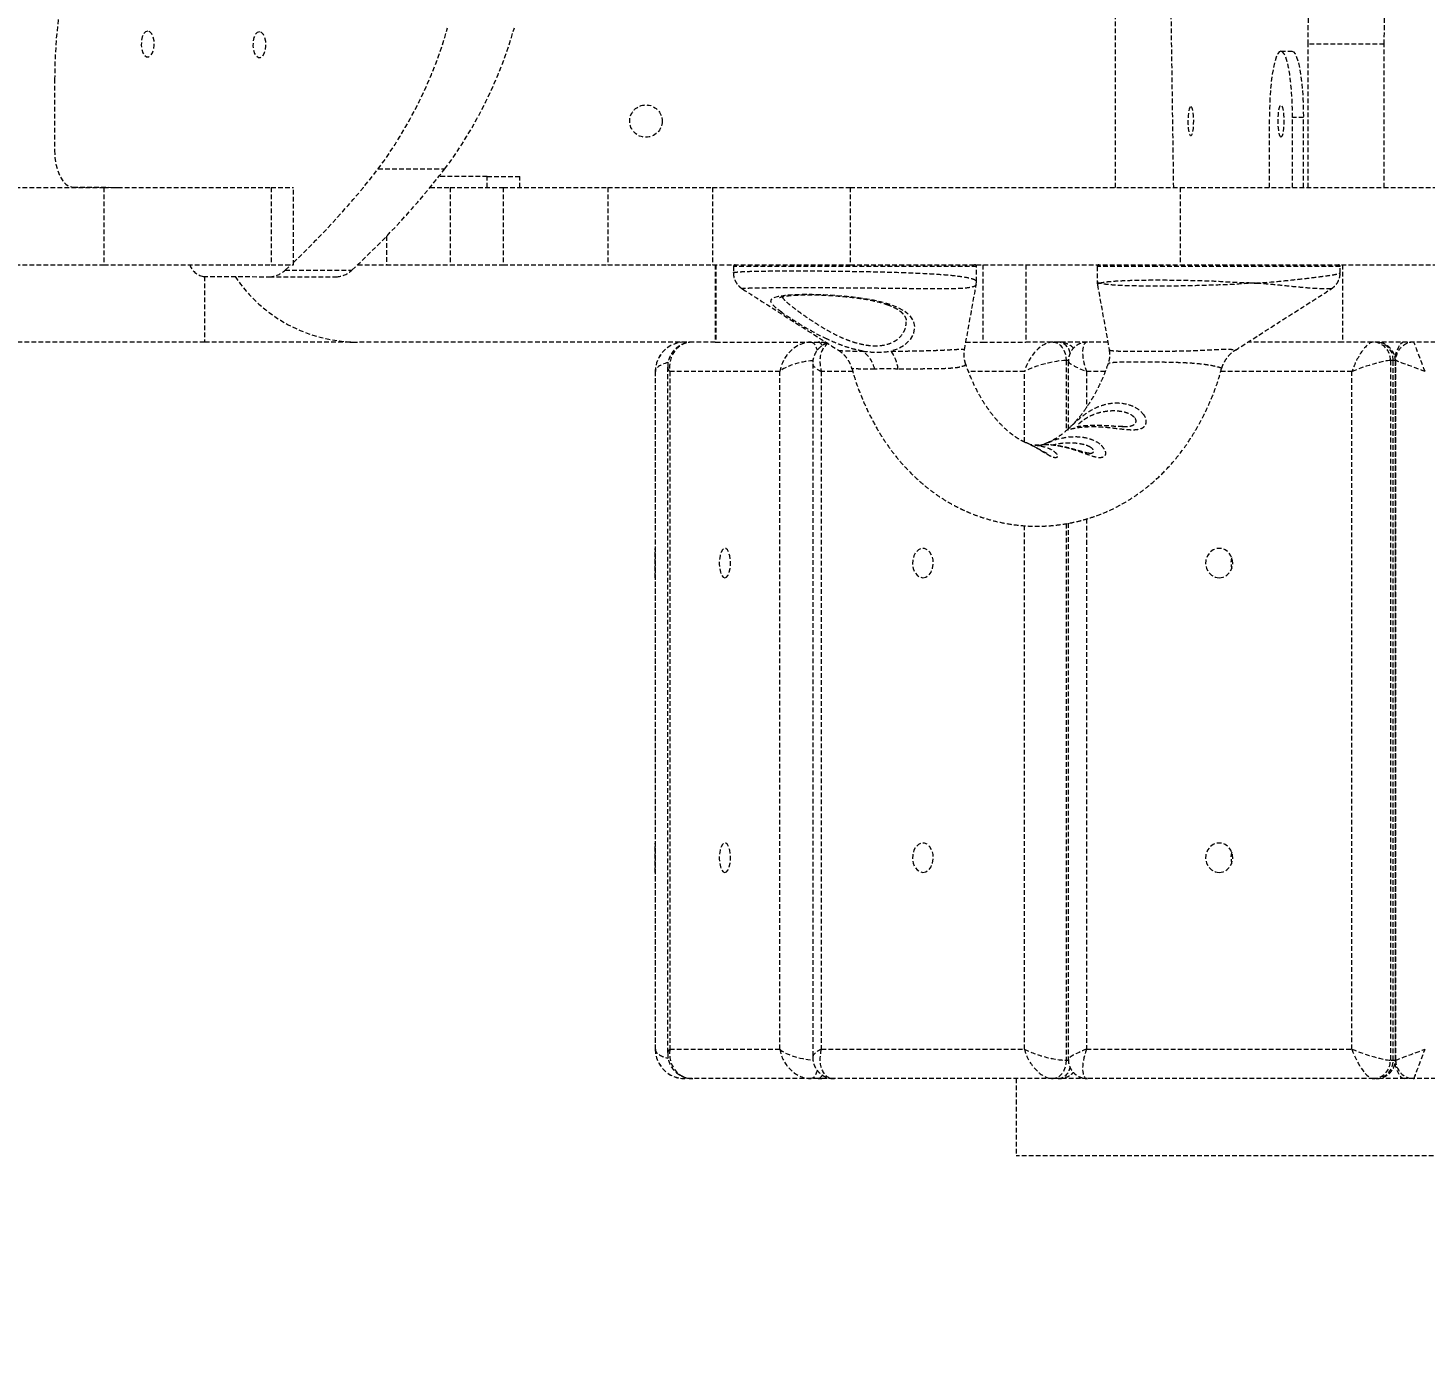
# Model space of a CAD drawing. Header units: millimetres. Extents: x -468 to 5922, y -120 to 5313.
# Drawn here: x 3618.3 to 3997.8, y 2124.8 to 2485.4 of the extents above; entities that cross this region are included whole.
import ezdxf

# ---------------------------------------------------------------- set-up
doc = ezdxf.new("R2010")
doc.units = ezdxf.units.MM
doc.linetypes.add('HIDDEN', pattern=[1.905, 1.27, -0.635])
doc.layers.add('DIKOM_ОБЬЕКТ', color=7, linetype='Continuous')
doc.layers.add('DIKOM_РАЗМЕР_ЗОНА', color=7, linetype='Continuous')
doc.styles.add('style1', font='arialbd.ttf', dxfattribs={"width": 0.8})
doc.dimstyles.new('1-50', dxfattribs={"dimtxt": 300, "dimasz": 200, "dimexe": 100, "dimexo": 0, "dimgap": 100, "dimtad": 1, "dimtxsty": 'style1', "dimcen": 200, "dimclrd": 7, "dimclre": 7, "dimclrt": 7, "dimadec": 1, "dimazin": 2, "dimtfac": 1, "dimtmove": 0, "dimatfit": 2, "dimfxl": 0, "dimlwd": 25, "dimlwe": 18, "dimarcsym": 0})

# ---------------------------------------------------------------- blocks, each defined once
blk = doc.blocks.new('*D38')
at = {"layer": 'Defpoints', "color": 0, "transparency": 16777216}
for p in [(4635.22, 5313.1), (-18.18, 679.1), (4922.12, 679.1)]:
    blk.add_point(p, dxfattribs=at)
at = {"layer": 'DIKOM_РАЗМЕР_ЗОНА', "color": 7, "lineweight": 18, "transparency": 16777216}
for p, q in [((4635.22, 5313.1), (-118.18, 5313.1)), ((4922.12, 679.1), (-118.18, 679.1))]:
    blk.add_line(p, q, dxfattribs=at)
at = {"layer": 'DIKOM_РАЗМЕР_ЗОНА', "color": 7, "lineweight": 25, "transparency": 16777216}
blk.add_line((-18.18, 5113.1), (-18.18, 879.1), dxfattribs=at)
at = {"layer": 'DIKOM_РАЗМЕР_ЗОНА', "color": 7, "transparency": 16777216}
for points in [[(-51.51, 5113.1), (15.15, 5113.1), (-18.18, 5313.1)], [(-51.51, 879.1), (15.15, 879.1), (-18.18, 679.1)]]:
    blk.add_solid(points, dxfattribs=at)
at = {"layer": 'DIKOM_РАЗМЕР_ЗОНА', "color": 7, "transparency": 16777216, "insert": (-271.35, 2810.16), "char_height": 300, "attachment_point": 5, "rotation": 90, "style": 'style1'}
blk.add_mtext('{\\fArial|b0|i0|c204|p34;4640}', dxfattribs=at)
blk = doc.blocks.new('*D41')
at = {"color": 7, "lineweight": 18, "transparency": 16777216}
for p, q in [((2007.82, 2400.1), (2007.82, 1603.72)), ((4422.12, 2400.1), (4422.12, 1603.72))]:
    blk.add_line(p, q, dxfattribs=at)
at = {"color": 7, "lineweight": 25, "transparency": 16777216}
blk.add_line((2207.82, 1703.72), (4222.12, 1703.72), dxfattribs=at)
at = {"color": 7, "transparency": 16777216}
for points in [[(2207.82, 1737.06), (2207.82, 1670.39), (2007.82, 1703.72)], [(4222.12, 1737.06), (4222.12, 1670.39), (4422.12, 1703.72)]]:
    blk.add_solid(points, dxfattribs=at)
at = {"layer": 'Defpoints', "color": 0, "transparency": 16777216}
for p in [(2007.82, 2400.1), (4422.12, 2400.1), (4422.12, 1703.72)]:
    blk.add_point(p, dxfattribs=at)
at = {"color": 7, "transparency": 16777216, "insert": (3233.45, 1956.89), "char_height": 300, "attachment_point": 5, "style": 'style1'}
blk.add_mtext('{\\fArial|b0|i0|c204|p34;2420}', dxfattribs=at)

msp = doc.modelspace()

# ---------------------------------------------------------------- linework, layer by layer
at = {"layer": 'DIKOM_ОБЬЕКТ', "color": 7, "linetype": 'HIDDEN', "lineweight": 15}
for p, q in [((3913.656, 2442.098), (3913.656, 2937.543)), ((3929.504, 2442.098), (3924.485, 2791.057)), ((3958.63, 2479.098), (3961.584, 2479.098)), ((3965.987, 2442.098), (3966, 2481.029)), ((3986.681, 2481.029), (3966, 2481.029)), ((3986.668, 2442.098), (3986.681, 2481.029)), ((3625.579, 2471.62), (3625.546, 2452.215)), ((3955.504, 2442.098), (3955.504, 2461.098)), ((3964.71, 2461.098), (3961.755, 2461.098)), ((3961.755, 2442.098), (3961.755, 2461.098)), ((3964.71, 2442.098), (3964.71, 2461.098)), ((3713.462, 2447.139), (3731.581, 2447.139)), ((3743.032, 2445.098), (3729.968, 2445.098)), ((3743.032, 2442.098), (3743.032, 2445.098)), ((3743.032, 2445.098), (3751.932, 2445.098)), ((3751.932, 2442.098), (3751.932, 2445.098)), ((3611.13, 2442.098), (3638.928, 2442.098)), ((3630.585, 2442.182), (3643.223, 2442.098)), ((3638.928, 2442.098), (3638.928, 2421.098)), ((3638.928, 2442.098), (3684.418, 2442.098)), ((3684.418, 2442.098), (3684.418, 2421.098)), ((3684.418, 2442.098), (3690.418, 2442.098)), ((3690.418, 2421.098), (3690.418, 2442.098)), ((3727.534, 2442.098), (3733.007, 2442.098)), ((3733.007, 2442.098), (3733.007, 2421.098)), ((3733.007, 2442.098), (3747.405, 2442.098)), ((3747.405, 2442.098), (3747.405, 2421.098)), ((3747.405, 2442.098), (3775.846, 2442.098)), ((3775.846, 2442.098), (3775.846, 2421.098)), ((3775.846, 2442.098), (3804.286, 2442.098)), ((3804.286, 2442.098), (3804.286, 2421.098)), ((3804.286, 2442.098), (3841.651, 2442.098)), ((3841.651, 2442.098), (3841.651, 2421.098)), ((3841.651, 2442.098), (3931.274, 2442.098)), ((3931.274, 2442.098), (3931.274, 2421.098)), ((3931.274, 2442.098), (4048.431, 2442.098)), ((3715.751, 2428.848), (3715.751, 2421.098)), ((3611.13, 2421.098), (3638.928, 2421.098)), ((3638.928, 2421.098), (3684.418, 2421.098)), ((3684.418, 2421.098), (3690.418, 2421.098)), ((3688.214, 2419.668), (3689.765, 2421.098)), ((3707.884, 2421.098), (3715.751, 2421.098)), ((3715.751, 2421.098), (3733.007, 2421.098)), ((3733.007, 2421.098), (3747.405, 2421.098)), ((3747.405, 2421.098), (3775.846, 2421.098)), ((3775.846, 2421.098), (3804.286, 2421.098)), ((3804.286, 2421.098), (3841.651, 2421.098)), ((3804.939, 2421.098), (3804.939, 2400.098)), ((3805.163, 2421.098), (3805.163, 2400.098)), ((3841.651, 2421.098), (3931.274, 2421.098)), ((3877.645, 2421.098), (3877.645, 2400.098)), ((3889.381, 2421.098), (3889.381, 2400.098)), ((3931.274, 2421.098), (4039.4, 2421.098)), ((3975.366, 2421.098), (3975.366, 2400.098)), ((3665.932, 2417.949), (3683.946, 2417.83)), ((3666.285, 2417.946), (3666.285, 2400.098)), ((3683.946, 2417.83), (3702.065, 2417.83)), ((3688.214, 2419.668), (3706.333, 2419.668)), ((3809.937, 2420.598), (3809.937, 2418.877)), ((3826.136, 2420.598), (3809.937, 2420.598)), ((3875.937, 2420.598), (3826.136, 2420.598)), ((3875.937, 2416.568), (3875.937, 2420.598)), ((3908.709, 2420.598), (3908.709, 2416.574)), ((3924.908, 2420.598), (3908.709, 2420.598)), ((3974.709, 2420.598), (3924.908, 2420.598)), ((3974.709, 2418.879), (3974.709, 2420.598)), ((3875.828, 2415.636), (3875.937, 2416.567)), ((3909.358, 2416.098), (3909.324, 2416.098)), ((3666.285, 2400.098), (3571.008, 2400.098)), ((3705.743, 2400.098), (3666.285, 2400.098)), ((3705.743, 2400.156), (3705.743, 2400.098)), ((3705.743, 2400.098), (3707.882, 2400.098)), ((3804.939, 2400.098), (3707.882, 2400.098)), ((3804.939, 2400.098), (3805.163, 2400.098)), ((3805.163, 2400.098), (3834.936, 2400.098)), ((3873.011, 2400.098), (3877.645, 2400.098)), ((3877.645, 2400.098), (3889.381, 2400.098)), ((3911.587, 2400.098), (3889.381, 2400.098)), ((3975.366, 2400.098), (3949.669, 2400.098)), ((4006.302, 2400.098), (3975.366, 2400.098)), ((3831.459, 2394.22), (3831.459, 2205.977)), ((3838.409, 2397.918), (3838.433, 2397.911)), ((3900.281, 2395.098), (3900.281, 2376.018)), ((3900.883, 2395.098), (3900.281, 2395.098)), ((3900.878, 2394.87), (3900.878, 2376.574)), ((3988.338, 2395.098), (3988.338, 2205.098)), ((3989.103, 2395.098), (3988.338, 2395.098)), ((3989.103, 2205.098), (3989.103, 2395.098)), ((3989.711, 2205.327), (3989.711, 2394.87)), ((3989.759, 2205.098), (3989.759, 2395.098)), ((3989.759, 2395.098), (3989.759, 2395.098)), ((3989.759, 2395.098), (3989.759, 2205.098)), ((3788.724, 2392.098), (3788.71, 2392.098)), ((3788.71, 2392.098), (3788.71, 2208.098)), ((3788.724, 2208.098), (3788.724, 2392.098)), ((3792.071, 2393.247), (3792.071, 2206.95)), ((3822.543, 2392.098), (3792.681, 2392.098)), ((3792.681, 2392.098), (3792.681, 2208.098)), ((3822.543, 2208.098), (3822.543, 2392.098)), ((3833.803, 2392.098), (3833.803, 2208.098)), ((3842.354, 2392.098), (3833.803, 2392.098)), ((3872.86, 2394.072), (3872.877, 2394.046)), ((3888.967, 2392.098), (3873.802, 2392.098)), ((3888.967, 2372.968), (3888.967, 2392.098)), ((3910.896, 2392.098), (3905.818, 2392.098)), ((3905.818, 2392.098), (3905.818, 2382.378)), ((3911.77, 2394.093), (3911.769, 2394.057)), ((3977.886, 2392.098), (3942.249, 2392.098)), ((3977.886, 2208.098), (3977.886, 2392.098)), ((3989.711, 2382.556), (3989.759, 2382.379)), ((3989.759, 2379.098), (3989.711, 2379.098)), ((3915.456, 2377.144), (3915.652, 2377.144)), ((3889.337, 2372.784), (3889.157, 2372.848)), ((3891.003, 2372.162), (3890.619, 2372.194)), ((3891.797, 2372.091), (3893.363, 2371.901)), ((3893.327, 2372.049), (3892.884, 2372.015)), ((3895.274, 2372.743), (3895.45, 2372.826)), ((3888.967, 2208.098), (3888.967, 2350.24)), ((3900.281, 2350.788), (3900.281, 2205.098)), ((3900.878, 2350.897), (3900.878, 2205.327)), ((3905.818, 2352.072), (3905.818, 2208.098)), ((3989.711, 2221.098), (3989.759, 2221.098)), ((3989.759, 2217.817), (3989.711, 2217.641)), ((3788.71, 2208.098), (3788.724, 2208.098)), ((3792.681, 2208.098), (3822.543, 2208.098)), ((3833.803, 2208.098), (3888.967, 2208.098)), ((3900.281, 2205.098), (3900.892, 2205.098)), ((3905.818, 2208.098), (3977.886, 2208.098)), ((3988.338, 2205.098), (3989.103, 2205.098)), ((3989.759, 2205.098), (3989.759, 2205.098)), ((3796.724, 2200.098), (3796.71, 2200.098)), ((3798.724, 2200.098), (3796.724, 2200.098)), ((3831.082, 2200.098), (3798.923, 2200.098)), ((3832.929, 2200.098), (3831.082, 2200.098)), ((3837.338, 2200.098), (3832.929, 2200.098)), ((3896.745, 2200.098), (3837.338, 2200.098)), ((3886.717, 2200.098), (3886.717, 2179.098)), ((3898.159, 2200.098), (3896.745, 2200.098)), ((3906.106, 2200.098), (3898.159, 2200.098)), ((3983.718, 2200.098), (3906.106, 2200.098)), ((3984.483, 2200.098), (3983.718, 2200.098)), ((3992.23, 2200.098), (3984.483, 2200.098)), ((3992.995, 2200.098), (3992.23, 2200.098)), ((3994.759, 2200.098), (3992.995, 2200.098)), ((4078.759, 2200.098), (3994.759, 2200.098)), ((3994.759, 2200.098), (3994.759, 2200.098)), ((4186.717, 2179.098), (3886.717, 2179.098))]:
    msp.add_line(p, q, dxfattribs=at)
at = {"layer": 'DIKOM_ОБЬЕКТ', "color": 7, "linetype": 'HIDDEN', "lineweight": 15, "flags": 128}
for points in [[(3639.581, 2527.16), (3637.488, 2523.761), (3635.532, 2520.056), (3633.725, 2516.066), (3632.077, 2511.815), (3630.599, 2507.326), (3629.299, 2502.627), (3628.184, 2497.745), (3627.261, 2492.709), (3626.535, 2487.548), (3626.011, 2482.292), (3625.692, 2476.973), (3625.579, 2471.62)], [(3966, 2481.029), (3966.033, 2485.29), (3966.128, 2489.52), (3966.286, 2493.688), (3966.505, 2497.763), (3966.784, 2501.716), (3967.12, 2505.517), (3967.511, 2509.14), (3967.955, 2512.557), (3968.447, 2515.744), (3968.985, 2518.679), (3969.564, 2521.338), (3970.18, 2523.703), (3970.83, 2525.758), (3971.507, 2527.486)], [(3986.681, 2481.029), (3986.714, 2485.29), (3986.809, 2489.52), (3986.967, 2493.688), (3987.186, 2497.763), (3987.465, 2501.716), (3987.801, 2505.517), (3988.192, 2509.14), (3988.636, 2512.557), (3989.128, 2515.744), (3989.666, 2518.679), (3990.245, 2521.338), (3990.861, 2523.703), (3991.51, 2525.758), (3992.188, 2527.486)], [(3650.872, 2484.548), (3650.297, 2484.359), (3649.785, 2483.81), (3649.391, 2482.963), (3649.157, 2481.907), (3649.109, 2480.759), (3649.252, 2479.642), (3649.57, 2478.678), (3650.03, 2477.97), (3650.581, 2477.596), (3651.163, 2477.596), (3651.714, 2477.97), (3652.174, 2478.678), (3652.492, 2479.642), (3652.635, 2480.759), (3652.587, 2481.907), (3652.353, 2482.963), (3651.959, 2483.81), (3651.446, 2484.359), (3650.872, 2484.548)], [(3681.204, 2484.348), (3680.629, 2484.159), (3680.117, 2483.61), (3679.723, 2482.763), (3679.489, 2481.708), (3679.441, 2480.559), (3679.584, 2479.442), (3679.902, 2478.478), (3680.362, 2477.77), (3680.913, 2477.396), (3681.495, 2477.396), (3682.046, 2477.77), (3682.506, 2478.478), (3682.824, 2479.442), (3682.967, 2480.559), (3682.919, 2481.708), (3682.685, 2482.763), (3682.291, 2483.61), (3681.778, 2484.159), (3681.204, 2484.348)], [(3958.63, 2479.098), (3958.185, 2478.915), (3957.749, 2478.369), (3957.331, 2477.472), (3956.94, 2476.241), (3956.583, 2474.702), (3956.267, 2472.886), (3956, 2470.83), (3955.786, 2468.576), (3955.631, 2466.17), (3955.536, 2463.66), (3955.504, 2461.098)], [(3961.755, 2461.098), (3961.723, 2463.66), (3961.629, 2466.17), (3961.473, 2468.576), (3961.259, 2470.83), (3960.992, 2472.886), (3960.677, 2474.702), (3960.319, 2476.241), (3959.928, 2477.472), (3959.51, 2478.369), (3959.074, 2478.915), (3958.63, 2479.098)], [(3961.584, 2479.098), (3962.029, 2478.915), (3962.465, 2478.369), (3962.883, 2477.472), (3963.274, 2476.241), (3963.631, 2474.702), (3963.946, 2472.886), (3964.214, 2470.83), (3964.427, 2468.576), (3964.583, 2466.17), (3964.678, 2463.66), (3964.71, 2461.098)], [(3934.148, 2464.098), (3934.352, 2463.921), (3934.539, 2463.403), (3934.691, 2462.592), (3934.794, 2461.56), (3934.84, 2460.397), (3934.825, 2459.208), (3934.749, 2458.098), (3934.62, 2457.166), (3934.449, 2456.495), (3934.251, 2456.143), (3934.044, 2456.143), (3933.846, 2456.495), (3933.675, 2457.166), (3933.546, 2458.098), (3933.47, 2459.208), (3933.455, 2460.397), (3933.501, 2461.56), (3933.605, 2462.592), (3933.756, 2463.403), (3933.943, 2463.921), (3934.148, 2464.098)], [(3958.63, 2455.698), (3958.414, 2455.877), (3958.217, 2456.397), (3958.052, 2457.217), (3957.935, 2458.271), (3957.873, 2459.472), (3957.873, 2460.725), (3957.935, 2461.926), (3958.052, 2462.98), (3958.217, 2463.8), (3958.414, 2464.32), (3958.63, 2464.498), (3958.845, 2464.32), (3959.043, 2463.8), (3959.207, 2462.98), (3959.325, 2461.926), (3959.386, 2460.725), (3959.386, 2459.472), (3959.325, 2458.271), (3959.207, 2457.217), (3959.043, 2456.397), (3958.845, 2455.877), (3958.63, 2455.698)], [(3625.546, 2452.215), (3625.64, 2450.263), (3625.925, 2448.386), (3626.389, 2446.654), (3627.015, 2445.134), (3627.779, 2443.886), (3628.652, 2442.956), (3629.599, 2442.38), (3630.585, 2442.182)], [(3823.015, 2408.18), (3821.583, 2409.27), (3820.559, 2410.267), (3820.109, 2411.107), (3820.264, 2411.72), (3820.99, 2412.214), (3822.195, 2412.57), (3823.927, 2412.833), (3826.027, 2412.996), (3828.565, 2413.077), (3831.327, 2413.074), (3834.397, 2412.989), (3837.52, 2412.822), (3840.788, 2412.557), (3843.93, 2412.203), (3847.038, 2411.726), (3849.857, 2411.139), (3852.464, 2410.396), (3854.661, 2409.518), (3856.494, 2408.454), (3857.021, 2408.047), (3858.049, 2406.989), (3858.741, 2405.815), (3859.102, 2404.212), (3858.878, 2402.524), (3857.974, 2400.764), (3856.33, 2399.175), (3854.766, 2398.296), (3852.816, 2397.649), (3852.744, 2397.632), (3852.744, 2397.632)], [(3796.724, 2400.098), (3796.725, 2400.002), (3796.725, 2399.761)], [(3831.082, 2400.098), (3831.455, 2400.002), (3831.814, 2399.718), (3832.145, 2399.256), (3832.435, 2398.634), (3832.673, 2397.876), (3832.676, 2397.865)], [(3896.745, 2400.098), (3897.435, 2400.002), (3898.098, 2399.718), (3898.71, 2399.256), (3899.245, 2398.634), (3899.685, 2397.876), (3900.012, 2397.012), (3900.213, 2396.074), (3900.281, 2395.098)], [(3992.23, 2400.098), (3991.633, 2399.945), (3991.059, 2399.489), (3990.53, 2398.75), (3990.066, 2397.755), (3989.686, 2396.543), (3989.544, 2395.93)], [(3992.996, 2399.777), (3992.996, 2399.945), (3992.995, 2400.098)], [(3788.717, 2336.098), (3788.717, 2336.276), (3788.717, 2336.793), (3788.718, 2337.604), (3788.718, 2338.637), (3788.718, 2339.799), (3788.718, 2340.988), (3788.718, 2342.098), (3788.718, 2343.031), (3788.717, 2343.702), (3788.717, 2344.054), (3788.717, 2344.054), (3788.717, 2343.702), (3788.717, 2343.031), (3788.716, 2342.098), (3788.716, 2340.988), (3788.716, 2339.799), (3788.716, 2338.637), (3788.717, 2337.604), (3788.717, 2336.793), (3788.717, 2336.276), (3788.717, 2336.098)], [(3807.612, 2336.098), (3808.063, 2336.276), (3808.474, 2336.793), (3808.809, 2337.604), (3809.037, 2338.637), (3809.139, 2339.799), (3809.105, 2340.988), (3808.938, 2342.098), (3808.653, 2343.031), (3808.276, 2343.702), (3807.84, 2344.054), (3807.383, 2344.054), (3806.947, 2343.702), (3806.57, 2343.031), (3806.285, 2342.098), (3806.119, 2340.988), (3806.085, 2339.799), (3806.186, 2338.637), (3806.414, 2337.604), (3806.749, 2336.793), (3807.16, 2336.276), (3807.612, 2336.098)], [(3861.385, 2336.098), (3862.219, 2336.276), (3862.979, 2336.793), (3863.597, 2337.604), (3864.019, 2338.637), (3864.206, 2339.799), (3864.143, 2340.988), (3863.835, 2342.098), (3863.31, 2343.031), (3862.613, 2343.702), (3861.807, 2344.054), (3860.964, 2344.054), (3860.158, 2343.702), (3859.461, 2343.031), (3858.936, 2342.098), (3858.627, 2340.988), (3858.564, 2339.799), (3858.752, 2338.637), (3859.174, 2337.604), (3859.792, 2336.793), (3860.552, 2336.276), (3861.385, 2336.098)], [(3941.852, 2336.098), (3942.941, 2336.276), (3943.934, 2336.793), (3944.741, 2337.604), (3945.292, 2338.637), (3945.537, 2339.799), (3945.455, 2340.988), (3945.053, 2342.098), (3944.366, 2343.031), (3943.455, 2343.702), (3942.403, 2344.054), (3941.301, 2344.054), (3940.248, 2343.702), (3939.338, 2343.031), (3938.651, 2342.098), (3938.249, 2340.988), (3938.166, 2339.799), (3938.412, 2338.637), (3938.962, 2337.604), (3939.77, 2336.793), (3940.763, 2336.276), (3941.852, 2336.098)], [(3788.717, 2256.098), (3788.717, 2256.276), (3788.717, 2256.793), (3788.718, 2257.604), (3788.718, 2258.637), (3788.718, 2259.799), (3788.718, 2260.988), (3788.718, 2262.098), (3788.718, 2263.031), (3788.717, 2263.702), (3788.717, 2264.054), (3788.717, 2264.054), (3788.717, 2263.702), (3788.717, 2263.031), (3788.716, 2262.098), (3788.716, 2260.988), (3788.716, 2259.799), (3788.716, 2258.637), (3788.717, 2257.604), (3788.717, 2256.793), (3788.717, 2256.276), (3788.717, 2256.098)], [(3807.612, 2256.098), (3808.063, 2256.276), (3808.474, 2256.793), (3808.809, 2257.604), (3809.037, 2258.637), (3809.139, 2259.799), (3809.105, 2260.988), (3808.938, 2262.098), (3808.653, 2263.031), (3808.276, 2263.702), (3807.84, 2264.054), (3807.383, 2264.054), (3806.947, 2263.702), (3806.57, 2263.031), (3806.285, 2262.098), (3806.119, 2260.988), (3806.085, 2259.799), (3806.186, 2258.637), (3806.414, 2257.604), (3806.749, 2256.793), (3807.16, 2256.276), (3807.612, 2256.098)], [(3861.385, 2256.098), (3862.219, 2256.276), (3862.979, 2256.793), (3863.597, 2257.604), (3864.019, 2258.637), (3864.206, 2259.799), (3864.143, 2260.988), (3863.835, 2262.098), (3863.31, 2263.031), (3862.613, 2263.702), (3861.807, 2264.054), (3860.964, 2264.054), (3860.158, 2263.702), (3859.461, 2263.031), (3858.936, 2262.098), (3858.627, 2260.988), (3858.564, 2259.799), (3858.752, 2258.637), (3859.174, 2257.604), (3859.792, 2256.793), (3860.552, 2256.276), (3861.385, 2256.098)], [(3941.852, 2256.098), (3942.941, 2256.276), (3943.934, 2256.793), (3944.741, 2257.604), (3945.292, 2258.637), (3945.537, 2259.799), (3945.455, 2260.988), (3945.053, 2262.098), (3944.366, 2263.031), (3943.455, 2263.702), (3942.403, 2264.054), (3941.301, 2264.054), (3940.248, 2263.702), (3939.338, 2263.031), (3938.651, 2262.098), (3938.249, 2260.988), (3938.166, 2259.799), (3938.412, 2258.637), (3938.962, 2257.604), (3939.77, 2256.793), (3940.763, 2256.276), (3941.852, 2256.098)], [(3900.281, 2205.098), (3900.213, 2204.123), (3900.012, 2203.185), (3899.685, 2202.321), (3899.245, 2201.563), (3898.71, 2200.941), (3898.098, 2200.479), (3897.435, 2200.194), (3896.745, 2200.098)], [(3832.678, 2202.34), (3832.673, 2202.321), (3832.435, 2201.563), (3832.145, 2200.941), (3831.814, 2200.479), (3831.455, 2200.194), (3831.082, 2200.098)], [(3989.553, 2204.221), (3989.686, 2203.654), (3990.066, 2202.442), (3990.53, 2201.447), (3991.059, 2200.707), (3991.633, 2200.252), (3992.23, 2200.098)], [(3796.725, 2200.455), (3796.725, 2200.194), (3796.724, 2200.098)], [(3992.996, 2200.42), (3992.996, 2200.252), (3992.995, 2200.098)]]:
    msp.add_lwpolyline(points, dxfattribs=at)
at = {"layer": 'DIKOM_ОБЬЕКТ', "color": 7, "linetype": 'HIDDEN', "lineweight": 15}
msp.add_circle((3786.167, 2460.098), 4.4, dxfattribs=at)
for centre, radius, start, end in [((3617.25, 2518.326), 119.685, 323.50216, 344.03088), ((3635.368, 2518.327), 119.686, 323.50229, 344.03076), ((3535.323, 2585.419), 225.511, 313.45234, 322.17979), ((3554.945, 2584.147), 223.544, 312.62679, 322.20109), ((3666.809, 2422.678), 4.81, 199.16891, 259.49562), ((3810.437, 2420.598), 0.5, 90, 180), ((3875.437, 2420.598), 0.5, 0, 90), ((3909.209, 2420.598), 0.5, 90, 180), ((3974.209, 2420.598), 0.5, 0, 90), ((3707.882, 2440.098), 40, 213.72278, 270), ((3683.759, 2424.138), 6.311, 271.70002, 314.90079), ((3701.878, 2424.138), 6.311, 271.70002, 314.90079), ((3832.589, 2398.56), 1.576, 22.38774, 77.52076), ((3897.712, 2396.369), 3.756, 11.64254, 83.16527), ((3983.52, 2395.281), 4.821, 357.8251, 87.64751), ((3984.285, 2395.281), 4.821, 357.8251, 87.64751), ((3994.759, 2395.098), 5, 89.99931, 180.00052), ((3994.759, 2395.098), 5, 89.99921, 180.00079), ((3839.829, 2390.632), 8.752, 14.154, 53.10864), ((3843.982, 2391.373), 10.768, 7.47089, 35.53996), ((3949.345, 2340.098), 4.304, 160.24322, 199.75678), ((3949.345, 2260.098), 4.304, 160.24287, 199.75713), ((3983.52, 2204.916), 4.821, 272.35358, 2.17381), ((3984.285, 2204.916), 4.821, 272.35358, 2.17381), ((3994.759, 2205.098), 5, 180.00055, 269.99962), ((3994.759, 2205.098), 5, 180.00028, 269.99972), ((3832.588, 2201.638), 1.577, 282.49074, 337.68905), ((3897.707, 2203.839), 3.768, 276.88852, 348.91612)]:
    msp.add_arc(centre, radius, start, end, dxfattribs=at)
for centre, major_axis, ratio, start_param, end_param in [((3796.71, 2392.098), (-5.656, 5.658), 0.999934, 5.4979209, 7.0687172), ((3796.724, 2392.098), (5.656, 5.658), 0.999934, 0.7852644, 2.3560607), ((3800.071, 2392.098), (-4.576, 7.004), 0.8445943, 5.7789747, 7.349771), ((3829.933, 2392.098), (4.576, 7.004), 0.8445943, 0.5042106, 2.0750069), ((3839.459, 2392.098), (-3.654, 7.664), 0.6276243, 0.0210263, 1.2800503), ((3894.623, 2392.098), (3.654, 7.664), 0.6276243, 0.290746, 1.8615423), ((3908.878, 2392.098), (-3.153, 7.929), 0.3362036, 6.1502935, 7.7210898), ((3980.946, 2392.098), (3.153, 7.929), 0.3362036, 0.1328918, 1.7036882), ((3997.759, 2392.098), (-3, 8), 0.0001542, 4.7123312, 6.2831275), ((3796.724, 2392.098), (8, 0.001), 0.375, 2.1861288, 3.141388), ((3829.933, 2392.098), (7.988, 1.299), 0.338525, 1.3108601, 2.6937152), ((3839.459, 2392.098), (7.98, -2.265), 0.2465629, 3.2127534, 3.9970177), ((3894.623, 2392.098), (7.98, 2.265), 0.2465629, 0.7153713, 2.2861676), ((3908.878, 2392.098), (7.992, -2.821), 0.1278148, 3.1874245, 4.3649476), ((3980.946, 2392.098), (7.992, 2.821), 0.1278148, 0.3474414, 1.9182377), ((3981.711, 2392.098), (7.992, 2.821), 0.1278148, 6.2363643, 6.6306267), ((3997.759, 2392.098), (8, -3), 0.0000578, 1.5706421, 3.1414384), ((3800.071, 2392.098), (7.988, -1.299), 0.338525, 3.1965952, 3.5894701), ((3796.71, 2208.098), (5.656, 5.658), 0.999934, 2.3560607, 3.9268571), ((3796.724, 2208.098), (-5.656, 5.658), 0.999934, 0.7855319, 2.3563282), ((3796.724, 2208.098), (8, -0.001), 0.375, 3.1417973, 4.0972798), ((3800.071, 2208.098), (4.576, 7.004), 0.8445943, 2.0750069, 3.6458032), ((3800.071, 2208.098), (7.988, 1.299), 0.338525, 2.6937152, 3.0865901), ((3829.933, 2208.098), (-4.576, 7.004), 0.8445943, 1.0665857, 2.6373821), ((3829.933, 2208.098), (7.988, -1.299), 0.338525, 3.5894701, 4.9721899), ((3839.459, 2208.098), (7.98, 2.265), 0.2465629, 2.2861676, 3.0717416), ((3839.459, 2208.098), (3.654, 7.664), 0.6276243, 1.8615423, 3.4323387), ((3894.623, 2208.098), (7.98, -2.265), 0.2465629, 3.9970177, 5.5678141), ((3894.623, 2208.098), (-3.654, 7.664), 0.6276243, 1.2800503, 2.8508467), ((3908.878, 2208.098), (7.992, 2.821), 0.1278148, 1.9182377, 3.0965108), ((3908.878, 2208.098), (3.153, 7.929), 0.3362036, 1.7036882, 3.2744845), ((3980.946, 2208.098), (7.992, -2.821), 0.1278148, 4.3649476, 5.9357439), ((3980.946, 2208.098), (-3.153, 7.929), 0.3362036, 1.4379045, 3.0087008), ((3981.711, 2208.098), (7.992, -2.821), 0.1278148, 5.9357439, 6.3282671), ((3997.759, 2208.098), (8, 3), 0.0000578, 3.1417469, 4.7125432), ((3997.759, 2208.098), (3, 8), 0.0001542, 3.1416505, 4.7124468)]:
    msp.add_ellipse(centre, major_axis=major_axis, ratio=ratio, start_param=start_param, end_param=end_param, dxfattribs=at)
for points, knots in [([(3809.997, 2418.877), (3809.978, 2418.888), (3809.83, 2418.972), (3810.464, 2419.083), (3811.915, 2419.218), (3814.353, 2419.315), (3817.562, 2419.383), (3821.511, 2419.422), (3825.335, 2419.434), (3829.463, 2419.428), (3833.86, 2419.406), (3839.339, 2419.352), (3844.922, 2419.268), (3850.451, 2419.154), (3855.764, 2419.003), (3860.725, 2418.811), (3865.172, 2418.569), (3869.006, 2418.27), (3872.083, 2417.902), (3874.285, 2417.484), (3875.607, 2417.03), (3875.895, 2416.734), (3875.94, 2416.583), (3875.93, 2416.573), (3875.924, 2416.568)], [0, 0, 0, 0, 0.0079172, 0.0615372, 0.1151571, 0.1687775, 0.2223979, 0.2760197, 0.3296412, 0.3577154, 0.4113481, 0.4649805, 0.5186265, 0.5722726, 0.6259586, 0.6796443, 0.7335032, 0.7873618, 0.8414646, 0.8955679, 0.9459547, 0.9963409, 0.9980311, 1, 1, 1, 1]), ([(3809.978, 2418.878), (3809.972, 2418.641), (3809.955, 2418.02), (3810.236, 2417.077), (3810.705, 2416.14), (3811.29, 2415.401), (3811.883, 2414.863), (3812.235, 2414.639), (3812.391, 2414.54)], [0, 0, 0, 0, 0.12728418, 0.33531605, 0.52546527, 0.70212087, 0.86785923, 1, 1, 1, 1]), ([(3909.358, 2416.11), (3909.361, 2416.111), (3909.376, 2416.112), (3909.412, 2416.123), (3909.488, 2416.143), (3909.65, 2416.187), (3910.028, 2416.273), (3910.995, 2416.449), (3912.946, 2416.646), (3916.105, 2416.821), (3920.004, 2416.933), (3924.762, 2416.979), (3930.071, 2416.945), (3935.716, 2416.816), (3941.148, 2416.692), (3946.522, 2416.274), (3950.027, 2416.291), (3951.725, 2416.101), (3951.742, 2416.099)], [0, 0, 0, 0, 0.0010355, 0.0039605, 0.0096422, 0.020771, 0.0436054, 0.0914926, 0.1915889, 0.2916858, 0.3917613, 0.4918359, 0.6090797, 0.7080125, 0.8069451, 0.9030154, 0.9990663, 1, 1, 1, 1]), ([(3951.742, 2416.099), (3951.756, 2416.099), (3951.797, 2416.099), (3951.932, 2416.115), (3952.365, 2416.138), (3953.211, 2416.205), (3955.628, 2416.385), (3959.384, 2416.723), (3963.987, 2417.215), (3967.916, 2417.688), (3971.017, 2418.095), (3973.175, 2418.423), (3974.495, 2418.686), (3974.608, 2418.816), (3974.662, 2418.879)], [0, 0, 0, 0, 0.0011085, 0.0030622, 0.0102946, 0.0339323, 0.0677385, 0.1974306, 0.337416, 0.4819727, 0.6133774, 0.7485711, 0.879954, 1, 1, 1, 1]), ([(3972.249, 2414.542), (3972.322, 2414.584), (3972.597, 2414.74), (3973.162, 2415.202), (3973.826, 2415.958), (3974.359, 2416.933), (3974.675, 2417.937), (3974.678, 2418.604), (3974.679, 2418.878)], [0, 0, 0, 0, 0.0659715, 0.2454201, 0.4376153, 0.6414586, 0.8526971, 1, 1, 1, 1]), ([(3875.826, 2415.636), (3875.834, 2415.615), (3875.843, 2415.592), (3875.751, 2415.422), (3875.253, 2415.117), (3873.516, 2414.767), (3870.886, 2414.578), (3867.572, 2414.519), (3863.658, 2414.532), (3859.355, 2414.577), (3854.651, 2414.633), (3849.756, 2414.688), (3844.682, 2414.738), (3839.648, 2414.776), (3834.683, 2414.803), (3830.724, 2414.815), (3827, 2414.817), (3823.535, 2414.812), (3819.947, 2414.792), (3816.944, 2414.759), (3814.634, 2414.715), (3813.086, 2414.664), (3812.314, 2414.613), (3812.388, 2414.587), (3812.416, 2414.577)], [0, 0, 0, 0, 0.0078179, 0.0084252, 0.061028, 0.1155655, 0.1694532, 0.2248867, 0.2769093, 0.3302162, 0.3811296, 0.4333258, 0.4836748, 0.5353337, 0.5853954, 0.6367831, 0.6633023, 0.7133291, 0.7646853, 0.8149119, 0.8664602, 0.9171369, 0.9691136, 1, 1, 1, 1]), ([(3812.386, 2414.534), (3816.409, 2411.963), (3825.036, 2406.451), (3833.765, 2400.872), (3838.422, 2397.894)], [0, 0, 0, 0, 0.4663895, 1, 1, 1, 1]), ([(3872.687, 2398.01), (3873.209, 2400.927), (3874.243, 2406.708), (3875.319, 2412.673), (3875.852, 2415.628)], [0, 0, 0, 0, 0.504543, 1, 1, 1, 1]), ([(3908.746, 2416.572), (3908.731, 2416.376), (3908.706, 2416.053), (3908.794, 2415.744), (3908.829, 2415.622)], [0, 0, 0, 0, 0.6056766, 1, 1, 1, 1]), ([(3908.823, 2416.574), (3908.79, 2416.517), (3908.706, 2416.371), (3909.006, 2416.218), (3909.248, 2416.133), (3909.312, 2416.104), (3909.324, 2416.098)], [0, 0, 0, 0, 0.33227788, 0.8428359, 0.9703365, 1, 1, 1, 1]), ([(3908.797, 2415.614), (3909.361, 2412.494), (3910.413, 2406.677), (3911.471, 2400.755), (3911.962, 2398.007)], [0, 0, 0, 0, 0.5361123, 1, 1, 1, 1]), ([(3909.323, 2416.087), (3909.311, 2416.084), (3909.247, 2416.069), (3909.007, 2415.955), (3908.737, 2415.817), (3908.854, 2415.679), (3908.893, 2415.634)], [0, 0, 0, 0, 0.0321623, 0.1712741, 0.7297972, 1, 1, 1, 1]), ([(3951.742, 2416.099), (3951.726, 2416.099), (3950.031, 2416.073), (3946.539, 2415.761), (3941.158, 2415.576), (3935.674, 2415.402), (3929.981, 2415.305), (3924.635, 2415.268), (3919.861, 2415.313), (3916.006, 2415.408), (3912.873, 2415.57), (3910.976, 2415.771), (3910.022, 2415.929), (3909.65, 2416.014), (3909.488, 2416.056), (3909.412, 2416.079), (3909.376, 2416.09), (3909.361, 2416.097), (3909.358, 2416.098)], [0, 0, 0, 0, 0.0008791, 0.0958173, 0.1930534, 0.2905365, 0.3908797, 0.5081572, 0.6067279, 0.7083838, 0.8069916, 0.9084537, 0.9563338, 0.9791853, 0.9903268, 0.9960197, 0.9989556, 1, 1, 1, 1]), ([(3946.241, 2397.907), (3950.266, 2400.482), (3958.876, 2405.989), (3967.608, 2411.564), (3972.258, 2414.533)], [0, 0, 0, 0, 0.46748591, 1, 1, 1, 1]), ([(3972.229, 2414.579), (3972.239, 2414.571), (3972.273, 2414.545), (3971.464, 2414.52), (3969.839, 2414.536), (3967.363, 2414.649), (3964.058, 2414.922), (3960.352, 2415.315), (3957.043, 2415.652), (3954.82, 2415.854), (3953.65, 2415.951), (3952.956, 2416.006), (3952.562, 2416.035), (3952.127, 2416.073), (3951.884, 2416.08), (3951.757, 2416.097), (3951.742, 2416.099)], [0, 0, 0, 0, 0.0610448, 0.1972013, 0.3338209, 0.4739651, 0.6159221, 0.7630163, 0.8635277, 0.9218724, 0.9566579, 0.9626925, 0.9800059, 0.9894699, 0.9987369, 1, 1, 1, 1]), ([(3822.468, 2412.199), (3822.493, 2412.213), (3822.543, 2412.243), (3822.974, 2412.392), (3823.669, 2412.544), (3824.677, 2412.692), (3826, 2412.812), (3827.6, 2412.896), (3829.439, 2412.936), (3831.484, 2412.93), (3833.679, 2412.878), (3835.984, 2412.774), (3838.353, 2412.619), (3840.734, 2412.409), (3843.086, 2412.141), (3845.361, 2411.813), (3847.516, 2411.422), (3849.459, 2410.974), (3850.811, 2410.586), (3851.492, 2410.353), (3851.66, 2410.296)], [0, 0, 0, 0, 0.0409267, 0.084863, 0.1333097, 0.1872955, 0.2448768, 0.3042274, 0.3655057, 0.4273196, 0.4897985, 0.552483, 0.6150128, 0.6778712, 0.740024, 0.8021581, 0.8639556, 0.9249101, 0.981474, 1, 1, 1, 1]), ([(3823.161, 2412.422), (3823.214, 2412.306), (3823.392, 2411.915), (3824.261, 2411.056), (3825.706, 2409.832), (3827.332, 2408.613), (3829.193, 2407.282), (3831.279, 2405.852), (3833.797, 2404.247), (3836.319, 2402.79), (3838.681, 2401.594), (3841.014, 2400.61), (3843.248, 2399.863), (3845.458, 2399.349), (3847.657, 2399.072), (3849.78, 2399.099), (3851.738, 2399.44), (3853.388, 2400.086), (3854.913, 2401.093), (3856.101, 2402.518), (3856.798, 2404.127), (3856.828, 2405.165), (3856.84, 2405.596)], [0, 0, 0, 0, 0.0247723, 0.0828739, 0.1426989, 0.2025576, 0.2375794, 0.2995674, 0.3615688, 0.4123633, 0.4631268, 0.5066561, 0.5501508, 0.592208, 0.6342411, 0.6805935, 0.7269623, 0.7734301, 0.8199447, 0.8863048, 0.9527685, 1, 1, 1, 1]), ([(3851.66, 2410.296), (3851.939, 2410.194), (3852.741, 2409.9), (3853.886, 2409.368), (3854.983, 2408.704), (3855.799, 2408.017), (3856.392, 2407.305), (3856.739, 2406.58), (3856.906, 2406.011), (3856.864, 2405.663), (3856.856, 2405.595)], [0, 0, 0, 0, 0.0741398, 0.2131882, 0.3519806, 0.4884459, 0.632536, 0.7870853, 0.958254, 1, 1, 1, 1]), ([(3835.316, 2400.922), (3835.267, 2400.943), (3834.266, 2401.385), (3832.269, 2402.455), (3829.378, 2404.071), (3827.01, 2405.519), (3824.944, 2406.845), (3823.667, 2407.68), (3823.082, 2408.129), (3823.015, 2408.18)], [0, 0, 0, 0, 0.0095084, 0.1952858, 0.41328, 0.6372744, 0.7619236, 0.9729624, 1, 1, 1, 1]), ([(3798.923, 2400.098), (3798.527, 2400.08), (3797.666, 2400.041), (3796.387, 2399.689), (3795.109, 2399.056), (3793.981, 2398.146), (3793.079, 2397.005), (3792.466, 2395.738), (3792.119, 2394.463), (3792.098, 2393.623), (3792.088, 2393.235)], [0, 0, 0, 0, 0.10735191, 0.23380777, 0.35935882, 0.49723107, 0.63056506, 0.76039897, 0.88927886, 1, 1, 1, 1]), ([(3835.472, 2399.78), (3835.223, 2399.703), (3834.571, 2399.501), (3833.597, 2398.863), (3832.657, 2397.929), (3831.975, 2396.806), (3831.591, 2395.64), (3831.441, 2394.759), (3831.471, 2394.29), (3831.477, 2394.204)], [0, 0, 0, 0, 0.10541831, 0.27602626, 0.46356712, 0.63787825, 0.80285678, 0.9638327, 1, 1, 1, 1]), ([(3835.247, 2399.701), (3834.878, 2399.818), (3834.127, 2400.055), (3833.333, 2400.084), (3832.929, 2400.098)], [0, 0, 0, 0, 0.4911521, 1, 1, 1, 1]), ([(3845.083, 2397.631), (3844.422, 2397.763), (3842.915, 2398.063), (3840.52, 2398.776), (3837.898, 2399.737), (3836.194, 2400.519), (3835.316, 2400.922)], [0, 0, 0, 0, 0.2010997, 0.4583868, 0.7209679, 1, 1, 1, 1]), ([(3852.744, 2397.632), (3853.815, 2397.639), (3855.983, 2397.655), (3859.177, 2397.699), (3862.205, 2397.764), (3864.731, 2397.842), (3866.918, 2397.932), (3869.087, 2398.043), (3871.107, 2398.159), (3872.495, 2398.171), (3872.6, 2398.071), (3872.654, 2398.02)], [0, 0, 0, 0, 0.1245613, 0.2520829, 0.3541483, 0.4592273, 0.5358769, 0.6150013, 0.7427154, 0.8673102, 1, 1, 1, 1]), ([(3873.018, 2394.088), (3872.884, 2394.529), (3872.597, 2395.471), (3872.518, 2396.849), (3872.657, 2397.674), (3872.713, 2398.006)], [0, 0, 0, 0, 0.3452466, 0.735972, 1, 1, 1, 1]), ([(3902.293, 2398.424), (3902.234, 2398.492), (3901.888, 2398.892), (3901.073, 2399.401), (3899.928, 2399.888), (3898.938, 2400.077), (3898.352, 2400.093), (3898.159, 2400.098)], [0, 0, 0, 0, 0.0589667, 0.3453211, 0.6142909, 0.8733016, 1, 1, 1, 1]), ([(3906.106, 2400.098), (3905.759, 2400.079), (3905.023, 2400.038), (3903.928, 2399.679), (3902.891, 2399.069), (3902.012, 2398.218), (3901.369, 2397.21), (3901.004, 2396.147), (3900.863, 2395.355), (3900.889, 2394.94), (3900.894, 2394.862)], [0, 0, 0, 0, 0.1274288, 0.2696646, 0.4151767, 0.5621293, 0.7103971, 0.8454681, 0.9712352, 1, 1, 1, 1]), ([(3911.932, 2398.013), (3911.992, 2397.688), (3912.144, 2396.855), (3912.065, 2395.471), (3911.782, 2394.523), (3911.651, 2394.085)], [0, 0, 0, 0, 0.2573531, 0.6573896, 1, 1, 1, 1]), ([(3912.013, 2398.012), (3912.075, 2397.956), (3912.182, 2397.859), (3913.052, 2397.743), (3914.261, 2397.67), (3916.107, 2397.629), (3918.442, 2397.625), (3921.307, 2397.632), (3924.408, 2397.634), (3927.962, 2397.649), (3931.505, 2397.693), (3935.226, 2397.793), (3938.778, 2397.961), (3941.859, 2398.123), (3943.98, 2398.178), (3945.283, 2398.131), (3945.968, 2398.065), (3946.297, 2397.985), (3946.254, 2397.939), (3946.234, 2397.917)], [0, 0, 0, 0, 0.06731028, 0.1164793, 0.1666672, 0.23544616, 0.30660741, 0.35942705, 0.44264447, 0.50749156, 0.57424713, 0.64947066, 0.72377156, 0.78948234, 0.85529148, 0.89311197, 0.93239336, 0.96866347, 1, 1, 1, 1]), ([(3989.688, 2394.849), (3989.695, 2394.965), (3989.724, 2395.455), (3989.54, 2396.342), (3989.104, 2397.438), (3988.38, 2398.45), (3987.439, 2399.258), (3986.374, 2399.793), (3985.38, 2400.059), (3984.753, 2400.087), (3984.483, 2400.098)], [0, 0, 0, 0, 0.0429619, 0.1814826, 0.3248596, 0.470854, 0.6284738, 0.7704372, 0.9008974, 1, 1, 1, 1]), ([(3838.406, 2397.912), (3838.556, 2397.819), (3839.019, 2397.533), (3839.863, 2396.792), (3840.794, 2395.69), (3841.594, 2394.372), (3841.909, 2393.383), (3842.063, 2392.898)], [0, 0, 0, 0, 0.1016122, 0.3125952, 0.539254, 0.7740906, 1, 1, 1, 1]), ([(3838.433, 2397.911), (3838.49, 2397.886), (3838.555, 2397.858), (3838.946, 2397.802), (3839.635, 2397.744), (3841.031, 2397.691), (3842.827, 2397.652), (3844.27, 2397.639), (3845.083, 2397.631)], [0, 0, 0, 0, 0.1358853, 0.1551569, 0.3616096, 0.5748154, 0.760523, 1, 1, 1, 1]), ([(3845.083, 2397.631), (3846.307, 2397.488), (3849.033, 2397.167), (3851.426, 2397.467), (3852.744, 2397.632)], [0, 0, 0, 0, 0.4488624, 1, 1, 1, 1]), ([(3942.534, 2392.911), (3942.545, 2392.923), (3942.597, 2392.979), (3941.959, 2393.198), (3940.264, 2393.628), (3937.763, 2394.053), (3934.995, 2394.311), (3932.293, 2394.458), (3929.736, 2394.548), (3926.93, 2394.605), (3923.538, 2394.637), (3920.422, 2394.641), (3917.53, 2394.645), (3915.19, 2394.622), (3913.404, 2394.557), (3912.32, 2394.418), (3911.714, 2394.291), (3911.756, 2394.141), (3911.77, 2394.093)], [0, 0, 0, 0, 0.019669, 0.0945066, 0.1581687, 0.2235605, 0.3024403, 0.3534743, 0.4055626, 0.4720018, 0.5401716, 0.6383413, 0.7006777, 0.7804638, 0.8632356, 0.9175742, 0.9732538, 1, 1, 1, 1]), ([(3942.578, 2392.906), (3942.6, 2393.014), (3942.733, 2393.669), (3943.262, 2394.753), (3944.094, 2396.051), (3945.034, 2397.051), (3945.78, 2397.666), (3946.146, 2397.881), (3946.225, 2397.928)], [0, 0, 0, 0, 0.0490163, 0.2963004, 0.5278424, 0.7444015, 0.9448855, 1, 1, 1, 1]), ([(3848.316, 2392.772), (3847.637, 2392.773), (3846.302, 2392.776), (3844.641, 2392.782), (3843.479, 2392.791), (3842.691, 2392.807), (3842.188, 2392.83), (3842.112, 2392.878), (3842.075, 2392.902)], [0, 0, 0, 0, 0.1995362, 0.3925063, 0.5853, 0.7029749, 0.8521459, 1, 1, 1, 1]), ([(3842.127, 2392.911), (3842.336, 2392.133), (3843.005, 2389.641), (3844.36, 2386.029), (3846.166, 2381.787), (3848.124, 2377.93), (3850.301, 2374.262), (3852.568, 2370.955), (3854.954, 2367.922), (3857.637, 2364.947), (3860.424, 2362.291), (3863.303, 2359.931), (3865.932, 2358.061), (3868.379, 2356.548), (3870.571, 2355.351), (3872.672, 2354.331), (3875.091, 2353.3), (3878.063, 2352.24), (3881.697, 2351.242), (3885.629, 2350.514), (3889.497, 2350.134), (3893.077, 2350.064), (3896.346, 2350.234), (3899.416, 2350.599), (3902.356, 2351.137), (3905.404, 2351.894), (3908.706, 2352.957), (3912.15, 2354.375), (3915.386, 2356.026), (3918.169, 2357.707), (3920.6, 2359.388), (3923.415, 2361.584), (3926.731, 2364.611), (3930.502, 2368.807), (3933.513, 2372.955), (3935.789, 2376.671), (3937.452, 2379.721), (3939.386, 2383.802), (3941.179, 2388.15), (3942.139, 2391.653), (3942.488, 2392.925)], [0, 0, 0, 0, 0.0142155, 0.0455567, 0.0715876, 0.102372, 0.1311825, 0.1585379, 0.1859068, 0.213631, 0.2458767, 0.270749, 0.2968552, 0.3188398, 0.3362363, 0.3530786, 0.3708496, 0.3944083, 0.4222339, 0.4528048, 0.4808438, 0.5059784, 0.5292824, 0.5509706, 0.5722167, 0.5938375, 0.6193318, 0.6489606, 0.6765771, 0.7001345, 0.7215239, 0.7429853, 0.7804165, 0.8221045, 0.866246, 0.8887775, 0.9114432, 0.9357736, 0.9766968, 1, 1, 1, 1]), ([(3854.659, 2392.773), (3853.534, 2392.796), (3851.25, 2392.842), (3849.304, 2392.795), (3848.316, 2392.772)], [0, 0, 0, 0, 0.4924449, 1, 1, 1, 1]), ([(3872.877, 2394.046), (3872.927, 2394.003), (3873.095, 2393.857), (3872.286, 2393.459), (3870.53, 2393.085), (3867.966, 2392.876), (3865.155, 2392.815), (3862.439, 2392.792), (3859.953, 2392.784), (3857.324, 2392.777), (3855.547, 2392.774), (3854.659, 2392.773)], [0, 0, 0, 0, 0.0575657, 0.1945189, 0.3121431, 0.4338321, 0.5795907, 0.6745012, 0.7694966, 0.8847104, 1, 1, 1, 1]), ([(3889.166, 2372.873), (3888.833, 2373.025), (3888.188, 2373.319), (3887.115, 2373.945), (3886.003, 2374.692), (3884.638, 2375.745), (3882.853, 2377.36), (3880.633, 2379.811), (3878.444, 2382.8), (3876.429, 2386.188), (3874.616, 2389.792), (3873.553, 2392.659), (3873.007, 2394.133)], [0, 0, 0, 0, 0.0861457, 0.1673014, 0.2379655, 0.3081513, 0.4190956, 0.5437328, 0.6767744, 0.7791225, 0.886493, 1, 1, 1, 1]), ([(3911.624, 2394.141), (3911.362, 2393.377), (3910.739, 2391.566), (3909.682, 2389.171), (3908.562, 2386.89), (3907.515, 2385), (3906.328, 2383.066), (3904.996, 2381.139), (3903.495, 2379.246), (3901.926, 2377.524), (3900.246, 2375.935), (3898.558, 2374.606), (3897.079, 2373.666), (3896.074, 2373.13), (3895.618, 2372.935), (3895.436, 2372.857)], [0, 0, 0, 0, 0.0569911, 0.1350816, 0.1980411, 0.2580584, 0.3156096, 0.3984603, 0.4809131, 0.5642705, 0.661221, 0.7748114, 0.8751511, 0.9502006, 1, 1, 1, 1]), ([(3921.433, 2380.303), (3921.477, 2380.234), (3921.857, 2379.647), (3922.18, 2378.623), (3921.913, 2377.651), (3921.387, 2376.977), (3920.758, 2376.623), (3919.58, 2376.325), (3918.587, 2376.279), (3916.852, 2376.345), (3914.778, 2376.57), (3911.735, 2376.934), (3908.407, 2377.185), (3905.613, 2377.14), (3903.525, 2376.91), (3902.301, 2376.684), (3901.277, 2376.433), (3900.645, 2376.234), (3900.728, 2376.385), (3901.274, 2376.892), (3901.923, 2377.504), (3902.529, 2378.077), (3903.734, 2379.172), (3905.397, 2380.553), (3907.82, 2382.046), (3910.58, 2383.128), (3913.788, 2383.638), (3917.017, 2383.276), (3919.827, 2382.108), (3920.924, 2380.874), (3921.433, 2380.303)], [0, 0, 0, 0, 0.0054491, 0.0467583, 0.0734135, 0.083532, 0.1133085, 0.1225486, 0.1582591, 0.1657263, 0.2102021, 0.2570659, 0.3119735, 0.3781522, 0.4132971, 0.4493357, 0.4741486, 0.5172249, 0.5560104, 0.5851372, 0.5926328, 0.6203875, 0.632586, 0.6762735, 0.7211429, 0.7695633, 0.8269985, 0.8949259, 0.9513537, 1, 1, 1, 1]), ([(3918.838, 2379.661), (3918.453, 2379.974), (3917.697, 2380.59), (3916.088, 2381.1), (3914.431, 2381.369), (3912.471, 2381.429), (3910.383, 2381.206), (3908.248, 2380.632), (3906.567, 2379.894), (3905.476, 2379.238), (3904.705, 2378.702), (3904.21, 2378.315), (3903.697, 2377.869), (3903.44, 2377.611), (3903.244, 2377.346), (3903.237, 2377.233), (3903.388, 2377.138), (3903.62, 2377.141), (3903.81, 2377.143)], [0, 0, 0, 0, 0.0924538, 0.1818593, 0.2714988, 0.3562986, 0.4800698, 0.5796373, 0.6653395, 0.7216467, 0.7431796, 0.7921024, 0.8122605, 0.8620513, 0.8755221, 0.9304538, 0.9430524, 1, 1, 1, 1]), ([(3915.652, 2377.144), (3915.903, 2377.14), (3916.556, 2377.13), (3917.348, 2377.217), (3918.145, 2377.4), (3918.636, 2377.619), (3919.091, 2377.999), (3919.262, 2378.332), (3919.306, 2378.85), (3919.177, 2379.217), (3918.943, 2379.54), (3918.87, 2379.624), (3918.838, 2379.661)], [0, 0, 0, 0, 0.10090467, 0.2633218, 0.33626524, 0.48424221, 0.54590032, 0.70614817, 0.74322793, 0.93081501, 0.96933055, 1, 1, 1, 1]), ([(3915.652, 2377.132), (3915.48, 2377.131), (3914.973, 2377.126), (3913.947, 2377.18), (3912.579, 2377.27), (3910.981, 2377.373), (3909.225, 2377.448), (3907.444, 2377.454), (3905.869, 2377.384), (3904.657, 2377.269), (3903.888, 2377.174), (3903.518, 2377.123), (3903.386, 2377.107), (3903.416, 2377.111), (3903.417, 2377.111)], [0, 0, 0, 0, 0.0380661, 0.112399, 0.2032893, 0.3123296, 0.4366809, 0.5735096, 0.7103674, 0.8170272, 0.9107026, 0.9625922, 0.9993239, 1, 1, 1, 1]), ([(3893.363, 2371.901), (3893.914, 2371.769), (3895.307, 2371.435), (3897.029, 2370.542), (3898.01, 2369.435), (3897.916, 2368.729), (3897.314, 2368.659), (3896.531, 2368.865), (3895.739, 2369.252), (3894.643, 2369.889), (3893.593, 2370.536), (3891.817, 2371.577), (3890.363, 2372.42), (3889.383, 2372.767), (3889.337, 2372.784)], [0, 0, 0, 0, 0.09640981, 0.24341926, 0.38366554, 0.49614482, 0.57473595, 0.60476882, 0.69519815, 0.72695708, 0.7932002, 0.86224331, 0.99355877, 1, 1, 1, 1]), ([(3895.155, 2369.826), (3895.146, 2369.829), (3895.126, 2369.834), (3894.742, 2369.996), (3894.155, 2370.296), (3893.293, 2370.773), (3892.2, 2371.388), (3890.877, 2372.078), (3889.893, 2372.577), (3889.354, 2372.786), (3889.34, 2372.791)], [0, 0, 0, 0, 0.0847048, 0.1912514, 0.3111446, 0.4541237, 0.6082972, 0.7919326, 0.9945997, 1, 1, 1, 1]), ([(3892.874, 2372.133), (3892.831, 2372.127), (3892.583, 2372.091), (3892.266, 2372.093), (3891.944, 2372.115), (3891.801, 2372.125)], [0, 0, 0, 0, 0.1051432, 0.602533, 1, 1, 1, 1]), ([(3894.99, 2372.177), (3894.445, 2372.201), (3893.865, 2372.226), (3893.326, 2372.158), (3893.293, 2372.154)], [0, 0, 0, 0, 0.93781647, 1, 1, 1, 1]), ([(3909.825, 2372.075), (3910.208, 2371.627), (3910.959, 2370.746), (3911.051, 2369.508), (3910.554, 2368.925), (3909.835, 2368.662), (3909.045, 2368.685), (3907.56, 2369.014), (3906.375, 2369.438), (3904.467, 2370.127), (3902.408, 2370.865), (3899.668, 2371.621), (3897.233, 2372.036), (3895.137, 2372.26), (3893.913, 2372.117), (3893.327, 2372.049)], [0, 0, 0, 0, 0.1023577, 0.2011825, 0.2677302, 0.2949435, 0.3701775, 0.3995926, 0.508542, 0.5158683, 0.6295188, 0.746483, 0.8321694, 0.919598, 1, 1, 1, 1]), ([(3895.268, 2372.761), (3895.116, 2372.701), (3894.679, 2372.526), (3894.259, 2372.311), (3893.985, 2372.17)], [0, 0, 0, 0, 0.34626304, 1, 1, 1, 1]), ([(3906.551, 2369.874), (3906.558, 2369.875), (3906.588, 2369.877), (3906.374, 2369.886), (3905.858, 2369.989), (3905.098, 2370.182), (3904.084, 2370.478), (3902.8, 2370.861), (3901.281, 2371.282), (3899.525, 2371.698), (3897.591, 2372.015), (3896.124, 2372.191), (3895.341, 2372.18), (3895.228, 2372.178)], [0, 0, 0, 0, 0.0217046, 0.0871051, 0.1480909, 0.2177083, 0.3042553, 0.4028956, 0.521386, 0.655336, 0.8073621, 0.9721202, 1, 1, 1, 1]), ([(3895.45, 2372.826), (3895.603, 2372.9), (3896.984, 2373.563), (3899.678, 2374.248), (3902.849, 2374.52), (3905.398, 2374.222), (3907.583, 2373.603), (3909.046, 2372.789), (3909.724, 2372.168), (3909.825, 2372.075)], [0, 0, 0, 0, 0.0284162, 0.2565516, 0.4883832, 0.6269549, 0.7686276, 0.9655347, 1, 1, 1, 1]), ([(3906.919, 2371.523), (3906.842, 2371.567), (3906.29, 2371.887), (3904.972, 2372.336), (3903.23, 2372.608), (3901.207, 2372.717), (3899.119, 2372.653), (3897.313, 2372.263), (3896.529, 2372.093)], [0, 0, 0, 0, 0.0330403, 0.2363576, 0.4408519, 0.5421342, 0.8013696, 1, 1, 1, 1]), ([(3906.552, 2369.898), (3906.674, 2369.891), (3906.919, 2369.877), (3907.339, 2369.964), (3907.611, 2370.111), (3907.805, 2370.429), (3907.773, 2370.668), (3907.505, 2371.099), (3907.208, 2371.314), (3906.919, 2371.523)], [0, 0, 0, 0, 0.0805802, 0.16122, 0.3875825, 0.4246709, 0.6910377, 0.6999935, 1, 1, 1, 1]), ([(3792.092, 2206.962), (3792.1, 2206.579), (3792.117, 2205.739), (3792.461, 2204.472), (3793.078, 2203.192), (3793.975, 2202.057), (3795.106, 2201.144), (3796.369, 2200.515), (3797.656, 2200.158), (3798.52, 2200.117), (3798.923, 2200.098)], [0, 0, 0, 0, 0.10928108, 0.239454, 0.36693553, 0.50535039, 0.63775112, 0.76560257, 0.89079492, 1, 1, 1, 1]), ([(3831.467, 2205.989), (3831.483, 2205.598), (3831.517, 2204.795), (3831.886, 2203.604), (3832.499, 2202.49), (3833.362, 2201.525), (3834.412, 2200.786), (3835.572, 2200.311), (3836.559, 2200.119), (3837.145, 2200.104), (3837.338, 2200.098)], [0, 0, 0, 0, 0.1287004, 0.2649341, 0.4008688, 0.5370084, 0.677893, 0.8102279, 0.9376639, 1, 1, 1, 1]), ([(3900.901, 2205.334), (3900.894, 2205.223), (3900.866, 2204.738), (3901.05, 2203.855), (3901.485, 2202.758), (3902.209, 2201.747), (3903.15, 2200.939), (3904.215, 2200.404), (3905.21, 2200.138), (3905.836, 2200.11), (3906.106, 2200.098)], [0, 0, 0, 0, 0.0413534, 0.1801068, 0.3237253, 0.469965, 0.6278482, 0.7700516, 0.9007309, 1, 1, 1, 1]), ([(3984.483, 2200.098), (3984.83, 2200.118), (3985.566, 2200.159), (3986.661, 2200.518), (3987.699, 2201.128), (3988.577, 2201.979), (3989.22, 2202.986), (3989.585, 2204.05), (3989.726, 2204.846), (3989.7, 2205.266), (3989.695, 2205.347)], [0, 0, 0, 0, 0.127231, 0.2692414, 0.4145273, 0.5612567, 0.7092936, 0.8441542, 0.9697181, 1, 1, 1, 1]), ([(3898.159, 2200.098), (3898.634, 2200.128), (3899.53, 2200.183), (3900.774, 2200.644), (3901.7, 2201.164), (3902.126, 2201.622), (3902.264, 2201.771)], [0, 0, 0, 0, 0.31293182, 0.58969535, 0.86708496, 1, 1, 1, 1]), ([(3832.929, 2200.098), (3833.326, 2200.113), (3834.117, 2200.141), (3834.866, 2200.376), (3835.238, 2200.493)], [0, 0, 0, 0, 0.5020533, 1, 1, 1, 1])]:
    msp.add_open_spline(points, degree=3, knots=knots, dxfattribs=at)

# ---------------------------------------------------------------- dimensions: what is measured, and where the dimension line sits
dim = msp.add_linear_dim(base=(4422.118, 1703.722), p1=(2007.819, 2400.098), p2=(4422.118, 2400.098), text='{\\fArial|b0|i0|c204|p34;2420}', dimstyle='1-50')
dim.commit()
dim.dimension.update_dxf_attribs({"geometry": '*D41', "text_midpoint": (3233.45, 1703.722), "dimtype": 160})
at = {"layer": 'DIKOM_РАЗМЕР_ЗОНА'}
dim = msp.add_linear_dim(base=(-18.179, 679.098), p1=(4635.22, 5313.098), p2=(4922.118, 679.098), angle=90, text='{\\fArial|b0|i0|c204|p34;4640}', dimstyle='1-50', dxfattribs=at)
dim.commit()
dim.dimension.update_dxf_attribs({"geometry": '*D38', "text_midpoint": (-18.179, 2810.156), "dimtype": 160})

doc.saveas('drawing.dxf')
